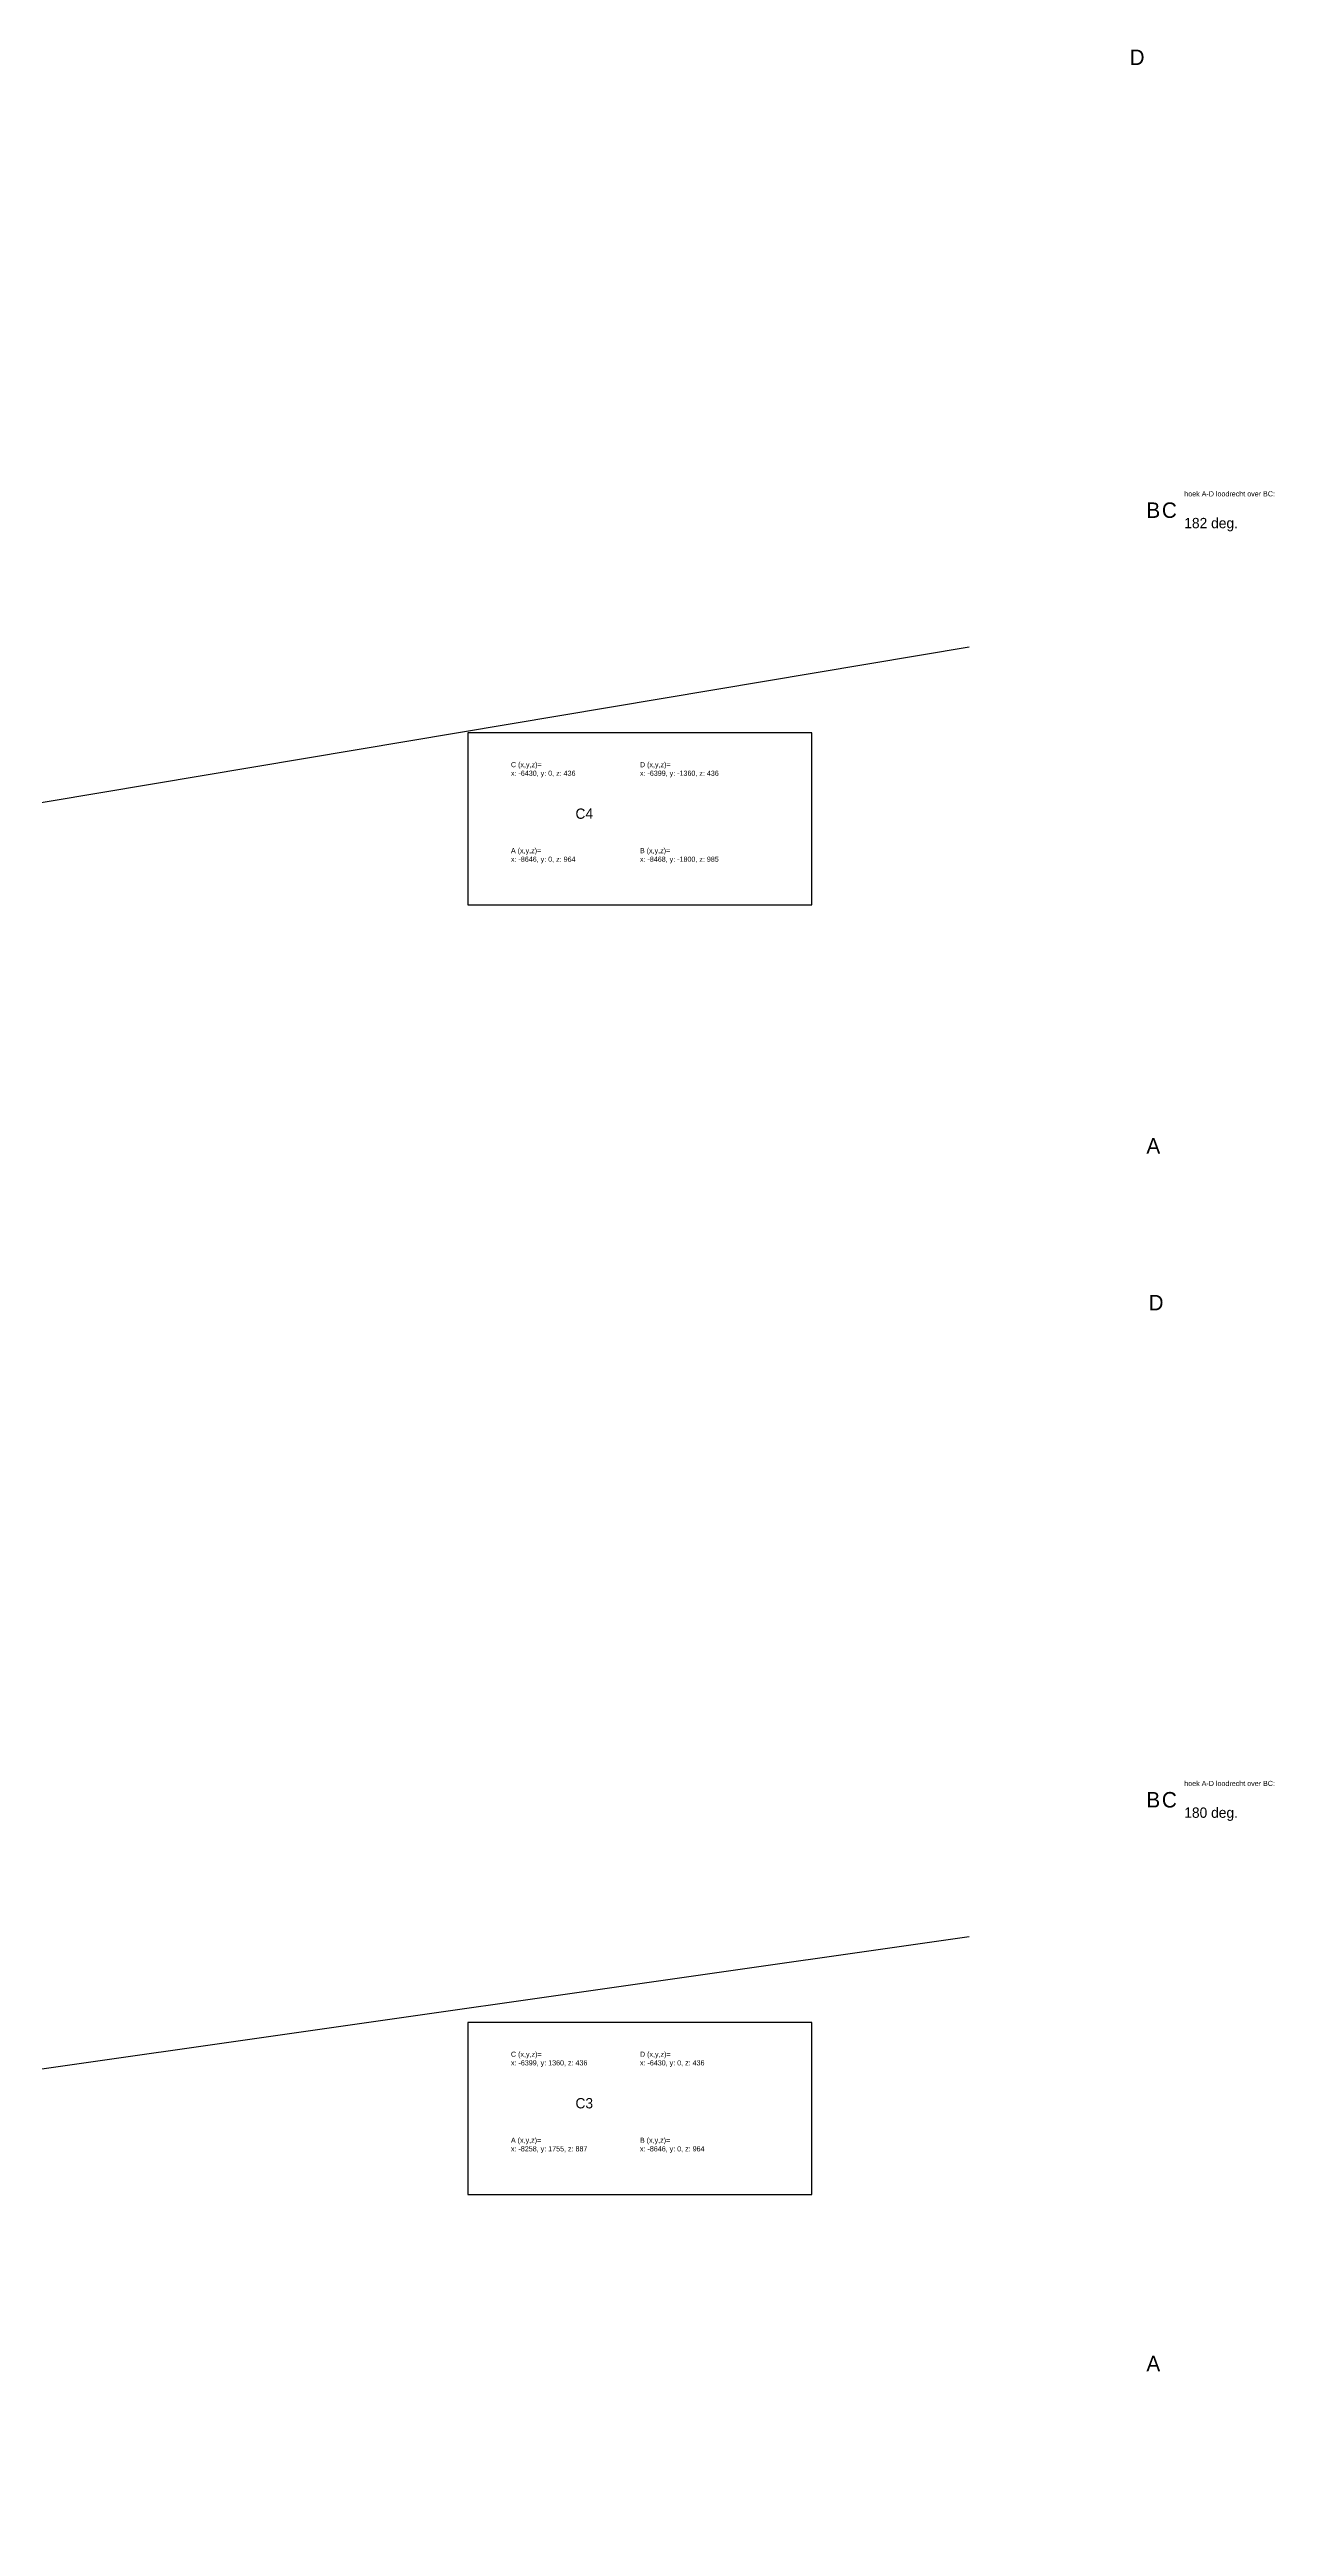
# Model space of a CAD drawing. Extents: x -8646 to 178477, y -34077 to 43180.
# Drawn here: x 172389 to 175230, y 25486 to 31248 of the extents above; entities that cross this region are included whole.
import ezdxf

# ---------------------------------------------------------------- set-up
doc = ezdxf.new("R2010")
doc.units = 0
doc.header["$MEASUREMENT"] = 0
for name, color, linetype in [('08-connection.roosters', 7, 'CONTINUOUS'), ('08-text.roosters', 7, 'CONTINUOUS'), ('81_ROOSTERS_PLINE', 5, 'CONTINUOUS')]:
    doc.layers.add(name, color=color, linetype=linetype)

msp = doc.modelspace()

# ---------------------------------------------------------------- linework, layer by layer
at = {"layer": '08-connection.roosters'}
for p, q in [((-7522.4, -680.4, 699.9), (174527.4, 29858.1)), ((-7343.9, 877.1, 661.3), (174527.4, 26858.1))]:
    msp.add_line(p, q, dxfattribs=at)
at = {"layer": '08-text.roosters'}
for points in [[(173361.6, 29258.1), (174161.6, 29258.1), (174161.6, 29658.1), (173361.6, 29658.1)], [(173361.6, 26258.1), (174161.6, 26258.1), (174161.6, 26658.1), (173361.6, 26658.1)]]:
    msp.add_lwpolyline(points, close=True, dxfattribs=at)
at = {"layer": '81_ROOSTERS_PLINE', "extrusion": (-0.99931, -0.037137, 5.94143e-17)}
msp.add_lwpolyline([(-23640.9, -1435.9), (-23649.4, -1441.4), (-23657.8, -1446.9), (-23666.3, -1452.4), (-23674.8, -1457.9), (-23683.3, -1463.4), (-23691.8, -1468.9), (-23700.3, -1474.3), (-23708.8, -1479.8), (-23717.3, -1485.2), (-23725.8, -1490.6), (-23734.3, -1496), (-23742.9, -1501.4), (-23751.4, -1506.8), (-23760, -1512.2), (-23768.5, -1517.5), (-23777.1, -1522.9), (-23785.6, -1528.2), (-23794.2, -1533.5), (-23802.8, -1538.8), (-23811.4, -1544.1), (-23820, -1549.4), (-23828.6, -1554.7), (-23837.2, -1559.9), (-23845.9, -1565.2), (-23854.5, -1570.4), (-23863.1, -1575.7), (-23871.8, -1580.9), (-23880.4, -1586.1), (-23889.1, -1591.3), (-23897.7, -1596.4), (-23906.4, -1601.6), (-23915.1, -1606.8), (-23923.8, -1611.9), (-23932.5, -1617), (-23941.2, -1622.2), (-23949.9, -1627.3), (-23958.6, -1632.4), (-23967.3, -1637.4), (-23976.1, -1642.5), (-23984.8, -1647.6), (-23993.5, -1652.6), (-24002.3, -1657.7), (-24011.1, -1662.7), (-24019.8, -1667.7), (-24028.6, -1672.7), (-24037.4, -1677.7), (-24046.2, -1682.6), (-24054.9, -1687.6), (-24063.7, -1692.6), (-24072.6, -1697.5), (-24081.4, -1702.4), (-24090.2, -1707.3), (-24099, -1712.2), (-24107.8, -1717.1), (-24116.7, -1722), (-24125.5, -1726.9), (-24134.4, -1731.7), (-24143.2, -1736.6), (-24152.1, -1741.4), (-24161, -1746.2), (-24169.9, -1751), (-24178.8, -1755.8), (-24187.6, -1760.6), (-24196.5, -1765.3), (-24695.3, -859.6), (-23640.9, 0), (-23640.9, -1435.9)], dxfattribs=at)
at = {"layer": '81_ROOSTERS_PLINE', "extrusion": (0.99931, 0.037137, -5.1608e-17)}
msp.add_lwpolyline([(24196.5, -1765.3), (23640.9, -2774.4), (23640.9, -1435.9), (23649.4, -1441.4), (23657.8, -1446.9), (23666.3, -1452.4), (23674.8, -1457.9), (23683.3, -1463.4), (23691.8, -1468.9), (23700.3, -1474.3), (23708.8, -1479.8), (23717.3, -1485.2), (23725.8, -1490.6), (23734.3, -1496), (23742.9, -1501.4), (23751.4, -1506.8), (23760, -1512.2), (23768.5, -1517.5), (23777.1, -1522.9), (23785.6, -1528.2), (23794.2, -1533.5), (23802.8, -1538.8), (23811.4, -1544.1), (23820, -1549.4), (23828.6, -1554.7), (23837.2, -1559.9), (23845.9, -1565.2), (23854.5, -1570.4), (23863.1, -1575.7), (23871.8, -1580.9), (23880.4, -1586.1), (23889.1, -1591.3), (23897.7, -1596.4), (23906.4, -1601.6), (23915.1, -1606.8), (23923.8, -1611.9), (23932.5, -1617), (23941.2, -1622.2), (23949.9, -1627.3), (23958.6, -1632.4), (23967.3, -1637.4), (23976.1, -1642.5), (23984.8, -1647.6), (23993.5, -1652.6), (24002.3, -1657.7), (24011.1, -1662.7), (24019.8, -1667.7), (24028.6, -1672.7), (24037.4, -1677.7), (24046.2, -1682.6), (24054.9, -1687.6), (24063.7, -1692.6), (24072.6, -1697.5), (24081.4, -1702.4), (24090.2, -1707.3), (24099, -1712.2), (24107.8, -1717.1), (24116.7, -1722), (24125.5, -1726.9), (24134.4, -1731.7), (24143.2, -1736.6), (24152.1, -1741.4), (24161, -1746.2), (24169.9, -1751), (24178.8, -1755.8), (24187.6, -1760.6), (24196.5, -1765.3)], dxfattribs=at)
at = {"layer": '81_ROOSTERS_PLINE', "extrusion": (1, 1.37062e-15, 2.04697e-16)}
msp.add_lwpolyline([(30158.1, -1435.9), (30152, -1431.9), (30145.9, -1427.8), (30139.9, -1423.8), (30133.8, -1419.7), (30127.8, -1415.6), (30121.7, -1411.5), (30115.7, -1407.5), (30109.6, -1403.4), (30103.6, -1399.3), (30097.5, -1395.2), (30091.5, -1391.1), (30085.5, -1387), (30079.4, -1382.8), (30073.4, -1378.7), (30067.4, -1374.6), (30061.4, -1370.4), (30055.4, -1366.3), (30049.4, -1362.2), (30043.4, -1358), (30037.4, -1353.8), (30031.4, -1349.7), (30025.4, -1345.5), (30019.4, -1341.3), (30013.4, -1337.1), (30007.5, -1333), (30001.5, -1328.8), (29995.5, -1324.6), (29989.6, -1320.3), (29983.6, -1316.1), (29977.7, -1311.9), (29971.7, -1307.7), (29965.8, -1303.5), (29959.8, -1299.2), (29953.9, -1295), (29947.9, -1290.7), (29942, -1286.5), (29936.1, -1282.2), (29930.2, -1277.9), (29924.3, -1273.7), (29918.3, -1269.4), (29912.4, -1265.1), (29906.5, -1260.8), (29900.6, -1256.5), (29894.7, -1252.2), (29888.8, -1247.9), (29883, -1243.6), (29877.1, -1239.3), (29871.2, -1234.9), (29865.3, -1230.6), (29859.5, -1226.3), (29853.6, -1221.9), (29847.7, -1217.6), (29841.9, -1213.2), (29836, -1208.9), (29830.2, -1204.5), (29824.3, -1200.1), (29818.5, -1195.7), (29812.7, -1191.4), (29806.8, -1187), (29801, -1182.6), (29795.2, -1178.2), (29789.4, -1173.8), (29783.5, -1169.4), (29777.7, -1164.9), (29771.9, -1160.5), (29766.1, -1156.1), (29760.3, -1151.6), (29754.5, -1147.2), (29748.8, -1142.8), (29743, -1138.3), (29737.2, -1133.8), (29731.4, -1129.4), (29725.7, -1124.9), (29719.9, -1120.4), (29714.1, -1115.9), (29708.4, -1111.5), (29702.6, -1107), (29696.9, -1102.5), (29691.1, -1098), (29685.4, -1093.4), (29679.7, -1088.9), (29673.9, -1084.4), (29668.2, -1079.9), (29662.5, -1075.3), (29656.8, -1070.8), (29651.1, -1066.3), (29645.4, -1061.7), (29639.7, -1057.2), (29634, -1052.6), (29628.3, -1048), (29622.6, -1043.5), (29616.9, -1038.9), (29611.2, -1034.3), (29605.6, -1029.7), (29599.9, -1025.1), (29594.2, -1020.5), (29588.6, -1015.9), (29582.9, -1011.3), (29577.3, -1006.7), (29571.6, -1002), (29566, -997.4), (29560.3, -992.8), (29554.7, -988.1), (29549.1, -983.5), (29543.4, -978.8), (29537.8, -974.2), (29532.2, -969.5), (29526.6, -964.8), (29521, -960.2), (29515.4, -955.5), (29509.8, -950.8), (29504.2, -946.1), (29498.6, -941.4), (29493, -936.7), (29487.5, -932), (29481.9, -927.3), (29476.3, -922.6), (29470.8, -917.9), (29465.2, -913.1), (29459.7, -908.4), (29454.1, -903.6), (29448.6, -898.9), (29443, -894.1), (29437.5, -889.4), (29432, -884.6), (29426.4, -879.9), (29420.9, -875.1), (29415.4, -870.3), (30158.1, 0), (30158.1, -1435.9)], dxfattribs=at)
at = {"layer": '81_ROOSTERS_PLINE', "extrusion": (-1, -8.1551e-16, 3.01842e-16)}
msp.add_lwpolyline([(-29415.4, -870.3), (-28679.2, -1733), (-30158.1, -2774.4), (-30158.1, -1435.9), (-30152, -1431.9), (-30145.9, -1427.8), (-30139.9, -1423.8), (-30133.8, -1419.7), (-30127.8, -1415.6), (-30121.7, -1411.5), (-30115.7, -1407.5), (-30109.6, -1403.4), (-30103.6, -1399.3), (-30097.5, -1395.2), (-30091.5, -1391.1), (-30085.5, -1387), (-30079.4, -1382.8), (-30073.4, -1378.7), (-30067.4, -1374.6), (-30061.4, -1370.4), (-30055.4, -1366.3), (-30049.4, -1362.2), (-30043.4, -1358), (-30037.4, -1353.8), (-30031.4, -1349.7), (-30025.4, -1345.5), (-30019.4, -1341.3), (-30013.4, -1337.1), (-30007.5, -1333), (-30001.5, -1328.8), (-29995.5, -1324.6), (-29989.6, -1320.3), (-29983.6, -1316.1), (-29977.7, -1311.9), (-29971.7, -1307.7), (-29965.8, -1303.5), (-29959.8, -1299.2), (-29953.9, -1295), (-29947.9, -1290.7), (-29942, -1286.5), (-29936.1, -1282.2), (-29930.2, -1277.9), (-29924.3, -1273.7), (-29918.3, -1269.4), (-29912.4, -1265.1), (-29906.5, -1260.8), (-29900.6, -1256.5), (-29894.7, -1252.2), (-29888.8, -1247.9), (-29883, -1243.6), (-29877.1, -1239.3), (-29871.2, -1234.9), (-29865.3, -1230.6), (-29859.5, -1226.3), (-29853.6, -1221.9), (-29847.7, -1217.6), (-29841.9, -1213.2), (-29836, -1208.9), (-29830.2, -1204.5), (-29824.3, -1200.1), (-29818.5, -1195.7), (-29812.7, -1191.4), (-29806.8, -1187), (-29801, -1182.6), (-29795.2, -1178.2), (-29789.4, -1173.8), (-29783.5, -1169.4), (-29777.7, -1164.9), (-29771.9, -1160.5), (-29766.1, -1156.1), (-29760.3, -1151.6), (-29754.5, -1147.2), (-29748.8, -1142.8), (-29743, -1138.3), (-29737.2, -1133.8), (-29731.4, -1129.4), (-29725.7, -1124.9), (-29719.9, -1120.4), (-29714.1, -1115.9), (-29708.4, -1111.5), (-29702.6, -1107), (-29696.9, -1102.5), (-29691.1, -1098), (-29685.4, -1093.4), (-29679.7, -1088.9), (-29673.9, -1084.4), (-29668.2, -1079.9), (-29662.5, -1075.3), (-29656.8, -1070.8), (-29651.1, -1066.3), (-29645.4, -1061.7), (-29639.7, -1057.2), (-29634, -1052.6), (-29628.3, -1048), (-29622.6, -1043.5), (-29616.9, -1038.9), (-29611.2, -1034.3), (-29605.6, -1029.7), (-29599.9, -1025.1), (-29594.2, -1020.5), (-29588.6, -1015.9), (-29582.9, -1011.3), (-29577.3, -1006.7), (-29571.6, -1002), (-29566, -997.4), (-29560.3, -992.8), (-29554.7, -988.1), (-29549.1, -983.5), (-29543.4, -978.8), (-29537.8, -974.2), (-29532.2, -969.5), (-29526.6, -964.8), (-29521, -960.2), (-29515.4, -955.5), (-29509.8, -950.8), (-29504.2, -946.1), (-29498.6, -941.4), (-29493, -936.7), (-29487.5, -932), (-29481.9, -927.3), (-29476.3, -922.6), (-29470.8, -917.9), (-29465.2, -913.1), (-29459.7, -908.4), (-29454.1, -903.6), (-29448.6, -898.9), (-29443, -894.1), (-29437.5, -889.4), (-29432, -884.6), (-29426.4, -879.9), (-29420.9, -875.1), (-29415.4, -870.3)], dxfattribs=at)
at = {"layer": '81_ROOSTERS_PLINE', "extrusion": (-0.999991, 0.004321, -4.15466e-16)}
msp.add_lwpolyline([(-27913.7, -1326.5), (-27922.4, -1332.8), (-27931.1, -1339), (-27939.8, -1345.3), (-27948.6, -1351.5), (-27957.3, -1357.7), (-27966.1, -1364), (-27974.8, -1370.2), (-27983.6, -1376.3), (-27992.4, -1382.5), (-28001.2, -1388.7), (-28010, -1394.8), (-28018.8, -1400.9), (-28027.6, -1407.1), (-28036.5, -1413.2), (-28045.3, -1419.3), (-28054.2, -1425.4), (-28063, -1431.4), (-28071.9, -1437.5), (-28080.8, -1443.5), (-28089.6, -1449.5), (-28098.5, -1455.6), (-28107.4, -1461.6), (-28116.3, -1467.6), (-28125.3, -1473.5), (-28134.2, -1479.5), (-28143.1, -1485.5), (-28152.1, -1491.4), (-28161, -1497.3), (-28170, -1503.2), (-28179, -1509.1), (-28187.9, -1515), (-28196.9, -1520.9), (-28205.9, -1526.7), (-28214.9, -1532.6), (-28223.9, -1538.4), (-28233, -1544.2), (-28242, -1550.1), (-28251, -1555.8), (-28260.1, -1561.6), (-28269.1, -1567.4), (-28278.2, -1573.1), (-28287.3, -1578.9), (-28296.4, -1584.6), (-28305.5, -1590.3), (-28314.6, -1596), (-28323.7, -1601.7), (-28332.8, -1607.4), (-28341.9, -1613.1), (-28351, -1618.7), (-28360.2, -1624.3), (-28369.3, -1630), (-28378.5, -1635.6), (-28387.6, -1641.2), (-28396.8, -1646.7), (-28406, -1652.3), (-28415.2, -1657.9), (-28424.4, -1663.4), (-28433.6, -1668.9), (-28442.8, -1674.4), (-28452, -1679.9), (-28461.3, -1685.4), (-28470.5, -1690.9), (-28479.7, -1696.4), (-28489.4, -1702), (-29070.2, -716.3), (-27913.7, 0), (-27913.7, -1326.5)], dxfattribs=at)
at = {"layer": '81_ROOSTERS_PLINE', "extrusion": (-0.999991, 0.004321, -6.50521e-18)}
msp.add_lwpolyline([(-28489.4, -1702), (-27913.7, -2679.2), (-27913.7, -1326.5), (-27922.4, -1332.8), (-27931.1, -1339), (-27939.8, -1345.3), (-27948.6, -1351.5), (-27957.3, -1357.7), (-27966.1, -1364), (-27974.8, -1370.2), (-27983.6, -1376.3), (-27992.4, -1382.5), (-28001.2, -1388.7), (-28010, -1394.8), (-28018.8, -1400.9), (-28027.6, -1407.1), (-28036.5, -1413.2), (-28045.3, -1419.3), (-28054.2, -1425.4), (-28063, -1431.4), (-28071.9, -1437.5), (-28080.8, -1443.5), (-28089.6, -1449.5), (-28098.5, -1455.6), (-28107.4, -1461.6), (-28116.3, -1467.6), (-28125.3, -1473.5), (-28134.2, -1479.5), (-28143.1, -1485.5), (-28152.1, -1491.4), (-28161, -1497.3), (-28170, -1503.2), (-28179, -1509.1), (-28187.9, -1515), (-28196.9, -1520.9), (-28205.9, -1526.7), (-28214.9, -1532.6), (-28223.9, -1538.4), (-28233, -1544.2), (-28242, -1550.1), (-28251, -1555.8), (-28260.1, -1561.6), (-28269.1, -1567.4), (-28278.2, -1573.1), (-28287.3, -1578.9), (-28296.4, -1584.6), (-28305.5, -1590.3), (-28314.6, -1596), (-28323.7, -1601.7), (-28332.8, -1607.4), (-28341.9, -1613.1), (-28351, -1618.7), (-28360.2, -1624.3), (-28369.3, -1630), (-28378.5, -1635.6), (-28387.6, -1641.2), (-28396.8, -1646.7), (-28406, -1652.3), (-28415.2, -1657.9), (-28424.4, -1663.4), (-28433.6, -1668.9), (-28442.8, -1674.4), (-28452, -1679.9), (-28461.3, -1685.4), (-28470.5, -1690.9), (-28479.7, -1696.4), (-28489.4, -1702)], dxfattribs=at)
at = {"layer": '81_ROOSTERS_PLINE', "extrusion": (1, -3.08591e-16, 2.43729e-16)}
msp.add_lwpolyline([(27158.1, -1326.5), (27152.4, -1322.4), (27146.8, -1318.3), (27141.1, -1314.3), (27135.5, -1310.2), (27129.8, -1306.1), (27124.2, -1302), (27118.6, -1297.9), (27112.9, -1293.7), (27107.3, -1289.6), (27101.7, -1285.5), (27096.1, -1281.4), (27090.5, -1277.2), (27084.9, -1273.1), (27079.3, -1268.9), (27073.7, -1264.8), (27068.1, -1260.6), (27062.5, -1256.5), (27056.9, -1252.3), (27051.3, -1248.1), (27045.7, -1244), (27040.1, -1239.8), (27034.6, -1235.6), (27029, -1231.4), (27023.4, -1227.2), (27017.9, -1223), (27012.3, -1218.8), (27006.7, -1214.6), (27001.2, -1210.4), (26995.6, -1206.1), (26990.1, -1201.9), (26984.6, -1197.7), (26979, -1193.4), (26973.5, -1189.2), (26968, -1184.9), (26962.5, -1180.7), (26956.9, -1176.4), (26951.4, -1172.1), (26945.9, -1167.9), (26940.4, -1163.6), (26934.9, -1159.3), (26929.4, -1155), (26923.9, -1150.7), (26918.4, -1146.4), (26912.9, -1142.1), (26907.5, -1137.8), (26902, -1133.5), (26896.5, -1129.2), (26891.1, -1124.9), (26885.6, -1120.5), (26880.1, -1116.2), (26874.7, -1111.8), (26869.2, -1107.5), (26863.8, -1103.2), (26858.3, -1098.8), (26852.9, -1094.4), (26847.5, -1090.1), (26842, -1085.7), (26836.6, -1081.3), (26831.2, -1076.9), (26825.8, -1072.6), (26820.3, -1068.2), (26814.9, -1063.8), (26809.5, -1059.4), (26804.1, -1055), (26798.7, -1050.5), (26793.3, -1046.1), (26787.9, -1041.7), (26782.5, -1037.3), (26777.2, -1032.8), (26771.8, -1028.4), (26766.4, -1024), (26761.1, -1019.5), (26755.7, -1015.1), (26750.3, -1010.6), (26745, -1006.1), (26739.6, -1001.7), (26734.3, -997.2), (26728.9, -992.7), (26723.6, -988.2), (26718.3, -983.7), (26712.9, -979.3), (26707.6, -974.8), (26702.3, -970.2), (26697, -965.7), (26691.6, -961.2), (26686.3, -956.7), (26681, -952.2), (26675.7, -947.7), (26670.4, -943.1), (26665.1, -938.6), (26659.9, -934), (26654.6, -929.5), (26649.3, -924.9), (26644, -920.4), (26638.8, -915.8), (26633.5, -911.2), (26628.2, -906.7), (26623, -902.1), (26617.7, -897.5), (26612.5, -892.9), (26607.2, -888.3), (26602, -883.7), (26596.7, -879.1), (26591.5, -874.5), (26586.3, -869.9), (26581.1, -865.3), (26575.8, -860.6), (26570.6, -856), (26565.4, -851.4), (26560.2, -846.7), (26555, -842.1), (26549.8, -837.5), (26544.6, -832.8), (26539.4, -828.1), (26534.3, -823.5), (26529.1, -818.8), (26523.9, -814.1), (26518.7, -809.5), (26513.6, -804.8), (26508.4, -800.1), (26503.3, -795.4), (26498.1, -790.7), (26493, -786), (26487.8, -781.3), (26482.7, -776.6), (26477.5, -771.9), (26472.4, -767.1), (26467.3, -762.4), (27158.1, 0), (27158.1, -1326.5)], dxfattribs=at)
at = {"layer": '81_ROOSTERS_PLINE', "extrusion": (-1, 8.08191e-16, 2.10769e-16)}
msp.add_lwpolyline([(-26467.3, -762.4), (-25846.5, -1447.6), (-27158.1, -2679.2), (-27158.1, -1326.5), (-27152.4, -1322.4), (-27146.8, -1318.3), (-27141.1, -1314.3), (-27135.5, -1310.2), (-27129.8, -1306.1), (-27124.2, -1302), (-27118.6, -1297.9), (-27112.9, -1293.7), (-27107.3, -1289.6), (-27101.7, -1285.5), (-27096.1, -1281.4), (-27090.5, -1277.2), (-27084.9, -1273.1), (-27079.3, -1268.9), (-27073.7, -1264.8), (-27068.1, -1260.6), (-27062.5, -1256.5), (-27056.9, -1252.3), (-27051.3, -1248.1), (-27045.7, -1244), (-27040.1, -1239.8), (-27034.6, -1235.6), (-27029, -1231.4), (-27023.4, -1227.2), (-27017.9, -1223), (-27012.3, -1218.8), (-27006.7, -1214.6), (-27001.2, -1210.4), (-26995.6, -1206.1), (-26990.1, -1201.9), (-26984.6, -1197.7), (-26979, -1193.4), (-26973.5, -1189.2), (-26968, -1184.9), (-26962.5, -1180.7), (-26956.9, -1176.4), (-26951.4, -1172.1), (-26945.9, -1167.9), (-26940.4, -1163.6), (-26934.9, -1159.3), (-26929.4, -1155), (-26923.9, -1150.7), (-26918.4, -1146.4), (-26912.9, -1142.1), (-26907.5, -1137.8), (-26902, -1133.5), (-26896.5, -1129.2), (-26891.1, -1124.9), (-26885.6, -1120.5), (-26880.1, -1116.2), (-26874.7, -1111.8), (-26869.2, -1107.5), (-26863.8, -1103.2), (-26858.3, -1098.8), (-26852.9, -1094.4), (-26847.5, -1090.1), (-26842, -1085.7), (-26836.6, -1081.3), (-26831.2, -1076.9), (-26825.8, -1072.6), (-26820.3, -1068.2), (-26814.9, -1063.8), (-26809.5, -1059.4), (-26804.1, -1055), (-26798.7, -1050.5), (-26793.3, -1046.1), (-26787.9, -1041.7), (-26782.5, -1037.3), (-26777.2, -1032.8), (-26771.8, -1028.4), (-26766.4, -1024), (-26761.1, -1019.5), (-26755.7, -1015.1), (-26750.3, -1010.6), (-26745, -1006.1), (-26739.6, -1001.7), (-26734.3, -997.2), (-26728.9, -992.7), (-26723.6, -988.2), (-26718.3, -983.7), (-26712.9, -979.3), (-26707.6, -974.8), (-26702.3, -970.2), (-26697, -965.7), (-26691.6, -961.2), (-26686.3, -956.7), (-26681, -952.2), (-26675.7, -947.7), (-26670.4, -943.1), (-26665.1, -938.6), (-26659.9, -934), (-26654.6, -929.5), (-26649.3, -924.9), (-26644, -920.4), (-26638.8, -915.8), (-26633.5, -911.2), (-26628.2, -906.7), (-26623, -902.1), (-26617.7, -897.5), (-26612.5, -892.9), (-26607.2, -888.3), (-26602, -883.7), (-26596.7, -879.1), (-26591.5, -874.5), (-26586.3, -869.9), (-26581.1, -865.3), (-26575.8, -860.6), (-26570.6, -856), (-26565.4, -851.4), (-26560.2, -846.7), (-26555, -842.1), (-26549.8, -837.5), (-26544.6, -832.8), (-26539.4, -828.1), (-26534.3, -823.5), (-26529.1, -818.8), (-26523.9, -814.1), (-26518.7, -809.5), (-26513.6, -804.8), (-26508.4, -800.1), (-26503.3, -795.4), (-26498.1, -790.7), (-26493, -786), (-26487.8, -781.3), (-26482.7, -776.6), (-26477.5, -771.9), (-26472.4, -767.1), (-26467.3, -762.4)], dxfattribs=at)

# ---------------------------------------------------------------- texts
at = {"layer": '08-text.roosters'}
for s, height, p in [('D', 36, (174900.3, 31211.7, -859.6)), ('B', 36, (174939.4, 30158.1)), ('C', 36, (174975.4, 30158.1)), ('hoek A-D loodrecht over BC: ', 12, (175027.4, 30208.1)), ('182 deg.', 24, (175027.4, 30134.1)), ('x: -6430, y: 0, z: 436', 12, (173461.6, 29558.1)), ('C (x,y,z)=', 12, (173461.6, 29578.1)), ('x: -6399, y: -1360, z: 436', 12, (173761.6, 29558.1)), ('D (x,y,z)=', 12, (173761.6, 29578.1)), ('C4', 24, (173611.6, 29458.1)), ('A (x,y,z)=', 12, (173461.6, 29378.1)), ('B (x,y,z)=', 12, (173761.6, 29378.1)), ('x: -8646, y: 0, z: 964', 12, (173461.6, 29358.1)), ('x: -8468, y: -1800, z: 985', 12, (173761.6, 29358.1)), ('A', 36, (174939.4, 28679.2, -1733)), ('D', 36, (174944.4, 28314.6, -716.3)), ('hoek A-D loodrecht over BC: ', 12, (175027.4, 27208.1)), ('B', 36, (174939.4, 27158.1)), ('C', 36, (174975.4, 27158.1)), ('180 deg.', 24, (175027.4, 27134.1)), ('x: -6399, y: 1360, z: 436', 12, (173461.6, 26558.1)), ('C (x,y,z)=', 12, (173461.6, 26578.1)), ('x: -6430, y: 0, z: 436', 12, (173761.6, 26558.1)), ('D (x,y,z)=', 12, (173761.6, 26578.1)), ('C3', 24, (173611.6, 26458.1)), ('A (x,y,z)=', 12, (173461.6, 26378.1)), ('B (x,y,z)=', 12, (173761.6, 26378.1)), ('x: -8258, y: 1755, z: 887', 12, (173461.6, 26358.1)), ('x: -8646, y: 0, z: 964', 12, (173761.6, 26358.1)), ('A', 36, (174939.4, 25846.5, -1447.6))]:
    msp.add_text(s, height=height, dxfattribs=at).set_placement(p)

doc.saveas('drawing.dxf')
